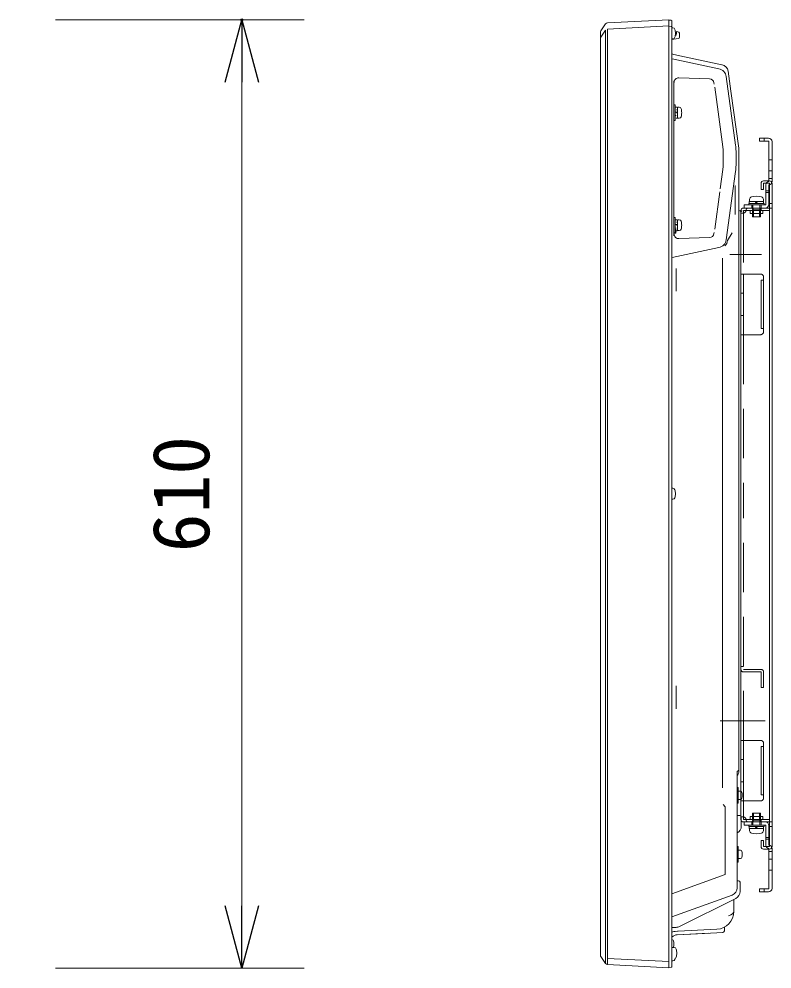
# Model space of a CAD drawing. Units: millimetres, scale not verified. Extents: x -62 to 63, y -57 to 57.
# Drawn here: x 17.87 to 42.09, y -0.85 to 29.72 of the extents above; entities that cross this region are included whole.
import ezdxf
from ezdxf.enums import TextEntityAlignment as Align

# ---------------------------------------------------------------- set-up
doc = ezdxf.new("R2010")
doc.units = ezdxf.units.MM
doc.header["$LTSCALE"] = 0.125
doc.header["$PDMODE"] = 32
doc.header["$PDSIZE"] = 0.0625
for name, pattern in [('USER1', [50.8, 31.75, -6.35, 6.35, -6.35]), ('USER2', [19.05, 12.7, -6.35]), ('USER3', [63.5, 31.75, -6.35, 6.35, -6.35, 6.35, -6.35]), ('USER4', [1.4, 0.7, -0.7])]:
    doc.linetypes.add(name, pattern=pattern)
doc.layers.add('0-0_0', color=7, linetype='Continuous')
doc.layers.add('0-4_DEFPOINTS', color=7, linetype='Continuous')
for name, color, linetype, lineweight in [('0-5_GAIKEI', 1, 'Continuous', 18), ('0-6_SUNPO', 7, 'Continuous', 18), ('0-7_S1', 3, 'USER4', 18)]:
    doc.layers.add(name, color=color, linetype=linetype, lineweight=lineweight)
doc.styles.add('ＭＳ ゴシック', font='')
doc.styles.get('ＭＳ ゴシック').set_extended_font_data('MS Gothic')

# ---------------------------------------------------------------- blocks, each defined once
blk = doc.blocks.new('_OPEN30')
at = {"layer": '0-0_0'}
blk.add_line((0, 0), (-1, 0), dxfattribs=at)
blk.add_lwpolyline([(-1, 0.26795), (0, 0), (-1, -0.26795)], dxfattribs=at)
blk = doc.blocks.new('D7')
at = {"layer": '0-4_DEFPOINTS'}
for p in [(17.0241, 34.6391), (25.0241, 34.6391), (17.0241, 4.1391)]:
    blk.add_point(p, dxfattribs=at)
at = {"layer": '0-6_SUNPO'}
for p, q in [((19.0241, 34.6391), (27.0241, 34.6391)), ((25.0241, 6.1391), (25.0241, 32.6391)), ((19.0241, 4.1391), (27.0241, 4.1391))]:
    blk.add_line(p, q, dxfattribs=at)
at = {"layer": '0-6_SUNPO', "xscale": 2, "yscale": 2}
for p, rotation in [((25.0241, 34.6391), 90), ((25.0241, 4.1391), 270)]:
    blk.add_blockref('_OPEN30', p, dxfattribs=dict(at, rotation=rotation))
at = {"layer": '0-6_SUNPO', "style": 'ＭＳ ゴシック'}
blk.add_text('610', height=1.833, rotation=90, dxfattribs=at).set_placement((24.5241, 17.5141), align=Align.BOTTOM_LEFT)

msp = doc.modelspace()

# ---------------------------------------------------------------- linework, layer by layer
at = {"layer": '0-5_GAIKEI', "color": 7}
for p, q in [((36.798, 29.5905), (38.7735, 29.6934)), ((38.7735, 29.6834), (38.8506, 29.6767)), ((38.8735, 29.6518), (38.8735, 29.4774)), ((36.5847, 29.3312), (36.7401, 29.558)), ((38.8735, 29.4774), (38.8735, -0.7649)), ((36.576, -0.4161), (36.576, 29.1335)), ((39.0874, 28.5437), (38.934, 28.5763)), ((39.1307, 28.5345), (39.087, 28.5438)), ((40.4822, 28.2472), (39.1307, 28.5345)), ((40.4822, 28.2472), (40.486, 28.2462)), ((40.4866, 28.2463), (40.4859, 28.2462)), ((41.026, 5.5541), (40.9735, 5.51)), ((40.9735, 5.51), (40.9735, 4.6528)), ((40.976, 1.7685), (40.976, 4.6528)), ((38.8735, 0.8282), (40.8115, 1.5336)), ((36.7401, -0.6712), (36.5847, -0.4443)), ((38.7735, -0.8066), (36.798, -0.7037)), ((38.8506, -0.7898), (38.7735, -0.7966))]:
    msp.add_line(p, q, dxfattribs=at)
at = {"layer": '0-5_GAIKEI'}
for p, q in [((38.7735, 29.6934), (38.7735, 29.4937)), ((36.7401, 29.3603), (36.5847, 29.1335)), ((36.7401, -0.6712), (36.7401, 29.3603)), ((38.7735, 29.4937), (36.798, 29.3908)), ((36.798, 29.3908), (36.798, -0.7037)), ((38.7735, 29.4937), (38.7735, -0.6069)), ((38.8506, 29.4774), (38.7735, 29.4842)), ((38.8735, 29.4774), (38.8506, 29.4774)), ((38.9049, 29.4309), (38.8735, 29.4309)), ((39.0704, 29.0874), (38.8735, 29.0597)), ((38.8735, 29.0809), (38.9049, 29.0809)), ((39.0135, 29.1934), (38.9816, 29.1934)), ((38.9859, 29.2577), (39.0192, 29.2594)), ((39.0193, 29.2601), (39.0135, 29.1934)), ((39.1135, 29.2593), (39.1135, 29.1369)), ((40.384, 28.1145), (38.8805, 28.4367)), ((40.0824, 27.7921), (39.0952, 27.8266)), ((40.9207, 25.6632), (40.6182, 27.8622)), ((38.9368, 27.7321), (38.9368, 22.7448)), ((40.231, 27.6238), (40.2256, 27.6628)), ((40.3564, 26.733), (40.2476, 27.5244)), ((38.976, 26.9534), (38.9426, 26.9534)), ((38.976, 26.7034), (38.976, 26.9534)), ((38.9785, 26.7984), (38.976, 26.7984)), ((38.976, 26.7221), (39.016, 26.7221)), ((38.976, 26.4534), (38.976, 26.7034)), ((38.976, 26.6084), (39.0088, 26.6084)), ((39.0251, 26.8809), (38.9851, 26.8809)), ((39.016, 26.7342), (39.016, 26.7221)), ((39.016, 26.7034), (39.056, 26.7034)), ((39.056, 26.7984), (39.0219, 26.7984)), ((39.1049, 26.8784), (39.056, 26.8784)), ((39.056, 26.7034), (39.056, 26.8784)), ((39.056, 26.5284), (39.056, 26.7034)), ((40.5088, 25.6037), (40.3564, 26.733)), ((38.9426, 26.4534), (38.976, 26.4534)), ((39.0457, 26.5259), (39.0057, 26.5259)), ((39.056, 26.5284), (39.1049, 26.5284)), ((40.518, 25.0084), (40.518, 25.4686)), ((40.9342, 25.0112), (40.9342, 25.4658)), ((41.0285, 25.5426), (41.026, 25.5603)), ((41.0285, 25.5396), (41.0285, 25.5426)), ((40.424, 24.2564), (40.5088, 24.8733)), ((40.6182, 22.6148), (40.9207, 24.8138)), ((40.2476, 22.9526), (40.4131, 24.156)), ((40.9093, 24.364), (40.9093, 23.4273)), ((41.0285, 23.5106), (41.0285, 23.9796)), ((38.976, 23.3334), (38.9368, 23.3334)), ((38.976, 23.0834), (38.976, 23.3334)), ((39.0251, 23.2609), (38.9851, 23.2609)), ((39.1049, 23.2584), (39.056, 23.2584)), ((39.056, 23.0834), (39.056, 23.2584)), ((38.976, 23.1021), (39.016, 23.1021)), ((38.976, 22.8334), (38.976, 23.0834)), ((38.976, 22.9884), (39.0088, 22.9884)), ((39.016, 23.1142), (39.016, 23.1021)), ((39.016, 23.0834), (39.056, 23.0834)), ((39.056, 23.1784), (39.0219, 23.1784)), ((39.056, 22.9084), (39.056, 23.0834)), ((38.9368, 22.8334), (38.976, 22.8334)), ((38.9507, 22.824), (38.9507, 22.8334)), ((39.0457, 22.9059), (39.0057, 22.9059)), ((39.056, 22.9084), (39.1049, 22.9084)), ((39.0952, 22.6504), (40.0824, 22.6848)), ((40.0824, 22.6848), (40.0811, 22.6863)), ((40.2256, 22.8141), (40.231, 22.8532)), ((40.8084, 22.8398), (40.6651, 22.5922)), ((38.8805, 22.0403), (40.384, 22.3625)), ((40.4997, 22.0197), (40.4997, 4.9843)), ((39.009, 20.9618), (39.009, 21.6951)), ((38.9049, 14.6184), (38.8735, 14.6184)), ((38.8735, 14.2684), (38.9049, 14.2684)), ((39.009, 7.5268), (39.009, 8.2601)), ((41.0285, 5.6776), (41.0285, 6.7744)), ((41.0285, 5.6776), (41.0285, 6.7744)), ((41.0285, 5.5157), (41.0285, 5.673)), ((41.001, 4.9934), (40.976, 4.9934)), ((40.9735, 4.6528), (40.976, 4.6528)), ((41.036, 4.8784), (41.001, 4.8784)), ((41.001, 4.6084), (41.036, 4.6084)), ((41.0783, 4.8772), (41.036, 4.8809)), ((41.036, 4.6059), (41.0783, 4.6096)), ((40.517, 4.449), (40.5799, 4.374)), ((40.5799, 4.374), (40.5799, 2.1907)), ((40.976, 4.4645), (40.976, 4.465)), ((41.1035, 3.7479), (41.1035, 4.0434)), ((41.001, 3.0934), (40.976, 3.0934)), ((41.036, 2.9784), (41.001, 2.9784)), ((41.0783, 2.9772), (41.036, 2.9809)), ((41.001, 2.7084), (41.036, 2.7084)), ((41.036, 2.7059), (41.0783, 2.7096)), ((40.5799, 2.1907), (38.8735, 1.5696)), ((40.976, 2.0434), (40.976, 2.1934)), ((40.976, 2.0434), (40.976, 1.9934)), ((41.0635, 1.6479), (41.0635, 1.9434)), ((39.1162, 0.5198), (40.9253, 1.4243)), ((40.8635, 1.0081), (40.8635, 1.3934)), ((38.8735, 0.4934), (39.0044, 0.4934)), ((38.9729, 0.3633), (39.0482, 0.3673)), ((39.0438, 0.2558), (40.0478, 0.3084)), ((39.0482, 0.3673), (39.0779, 0.3688)), ((39.0779, 0.3688), (40.3185, 0.4339)), ((39.9212, 0.3018), (40.5113, 0.3327)), ((40.5587, 0.3817), (40.5608, 0.5017)), ((39.0438, 0.2558), (39.9212, 0.3018)), ((38.9049, -0.1566), (38.8735, -0.1566)), ((38.9449, -0.1566), (38.9132, -0.1566)), ((36.798, -0.504), (38.7735, -0.6069)), ((38.7735, -0.6069), (38.7735, -0.8066)), ((38.8735, -0.5816), (38.9049, -0.5816))]:
    msp.add_line(p, q, dxfattribs=at)
at = {"layer": '0-5_GAIKEI', "color": 7}
for points in [[(36.576, 29.3029), (36.576, 29.1335), (36.5847, 29.1335)], [(41.026, 25.5603), (40.7682, 27.3942), (40.6778, 28.0375)], [(41.0285, 5.5074), (41.0285, 5.5417), (41.0285, 25.5396)]]:
    msp.add_lwpolyline(points, dxfattribs=at)
at = {"layer": '0-5_GAIKEI'}
for points in [[(39.0193, 29.2601), (39.0236, 29.31), (39.0643, 29.3093)], [(41.0285, 23.9796), (41.0285, 25.5426), (41.0285, 25.5426)], [(41.0285, 23.9796), (41.0285, 25.5426), (41.0285, 25.5426)], [(41.0285, 23.0461), (41.0285, 23.0892), (41.0285, 23.5485)], [(39.0007, 22.9546), (39.0007, 22.824), (38.9507, 22.824)], [(41.0285, 5.5157), (41.0285, 5.673), (41.0285, 5.6776)], [(40.976, 4.4934), (41.001, 4.4934), (41.001, 4.9934)], [(41.0534, 4.0934), (41.0521, 4.0934), (40.976, 4.0934)], [(40.976, 2.5934), (41.001, 2.5934), (41.001, 3.0934)], [(41.0134, 1.9934), (41.0121, 1.9934), (40.976, 1.9934)]]:
    msp.add_lwpolyline(points, dxfattribs=at)
at = {"layer": '0-5_GAIKEI', "color": 7}
for centre, radius, start, end in [((38.8485, 29.6518), 0.025, 0, 85), ((36.8019, 29.5157), 0.075, 93, 145.59988), ((36.626, 29.3029), 0.05, 145.59988, 180), ((38.986, 28.8209), 0.25, 243.25632, 258), ((40.4302, 28.0027), 0.25, 8, 76.97099), ((40.726, 1.7685), 0.25, 290, 0), ((36.626, -0.4161), 0.05, 180, 214.40012), ((36.8019, -0.6288), 0.075, 214.40012, 267), ((38.8485, -0.7649), 0.025, 275, 0)]:
    msp.add_arc(centre, radius, start, end, dxfattribs=at)
at = {"layer": '0-5_GAIKEI'}
for centre, radius, start, end in [((38.9049, 29.3659), 0.065, 16.60155, 90), ((38.536, 29.2559), 0.45, 0, 16.60155), ((38.9049, 29.1459), 0.065, 270, 343.39845), ((38.536, 29.2559), 0.45, 343.39845, 0), ((39.0635, 29.2593), 0.05, 0, 89), ((39.0635, 29.1369), 0.05, 278, 0), ((40.4302, 28.0027), 0.25, 8, 9.61823), ((39.1049, 26.8134), 0.065, 16.60155, 90), ((38.736, 26.7034), 0.45, 0, 16.60155), ((38.736, 26.7034), 0.45, 343.39845, 0), ((39.1049, 26.5934), 0.065, 270, 343.39845), ((39.1049, 23.1934), 0.065, 16.60155, 90), ((39.1049, 22.9734), 0.065, 270, 343.39845), ((38.736, 23.0834), 0.45, 0, 16.60155), ((38.736, 23.0834), 0.45, 343.39845, 0), ((40.3213, 22.6556), 0.3498, 317.3057, 349.60911), ((38.9049, 14.5534), 0.065, 16.60155, 90), ((38.536, 14.4434), 0.45, 0, 16.60155), ((38.536, 14.4434), 0.45, 343.39845, 0), ((38.9049, 14.3334), 0.065, 270, 343.39845), ((40.8785, 5.5074), 0.15, 317.51889, 0), ((40.8785, 5.5074), 0.15, 317.51896, 0), ((41.026, 5.3724), 0.05, 137.51896, 180), ((41.026, 5.3723), 0.05, 137.51889, 180), ((41.074, 4.8274), 0.05, 16.25703, 85), ((41.074, 4.6594), 0.05, 275, 343.74297), ((40.786, 4.7434), 0.35, 0, 16.25703), ((40.786, 4.7434), 0.35, 343.74297, 0), ((40.8535, 3.7479), 0.25, 299.34058, 0), ((41.074, 2.9274), 0.05, 16.25703, 85), ((40.786, 2.8434), 0.35, 0, 16.25703), ((40.786, 2.8434), 0.35, 343.74297, 0), ((41.074, 2.7594), 0.05, 275, 343.74297), ((40.8135, 1.6479), 0.25, 296.56505, 0), ((40.2885, 1.0081), 0.575, 273, 0), ((38.986, 0.1137), 0.25, 101.63208, 116.74368), ((38.986, 0.1137), 0.25, 93, 101.63208), ((39.0044, 0.7434), 0.25, 270, 296.56505), ((40.5087, 0.3826), 0.05, 273, 359), ((39.0568, 0.0061), 0.25, 93, 137.18678), ((38.834, 0.0774), 0.05, 16.25703, 37.82319), ((38.874, 0.0424), 0.05, 16.25703, 80.92143), ((38.586, -0.0416), 0.35, 0, 16.25703), ((38.874, -0.1256), 0.05, 320.95555, 343.74297), ((38.586, -0.0416), 0.35, 343.74297, 0), ((38.9449, -0.2216), 0.065, 16.60155, 90), ((38.576, -0.3316), 0.45, 0, 16.60155), ((38.9049, -0.5166), 0.065, 270, 343.39845), ((38.536, -0.4066), 0.45, 343.39845, 348.2276), ((38.9449, -0.4416), 0.065, 299.07135, 343.39845), ((38.576, -0.3316), 0.45, 343.39845, 0)]:
    msp.add_arc(centre, radius, start, end, dxfattribs=at)
for centre, major_axis, ratio, start_param, end_param in [((39.09, 27.6769), (0.1425, 0.0469), 0.998444, 1.2185172, 2.823253), ((40.3209, 27.8211), (0.2201, 0.2043), 0.999092, 5.6720945, 6.8942761), ((40.0772, 27.6424), (-0.1113, 0.1005), 0.997662, 4.0139306, 5.4108474), ((39.5269, 25.4686), (-0.0678, 0.9902), 0.998623, 4.6441491, 4.7806288), ((39.4833, 25.4657), (1.4475, 0.0991), 0.999388, 6.2148934, 6.3514772), ((39.5269, 25.0084), (0.0678, 0.9902), 0.998623, 4.6441491, 4.7806288), ((39.4833, 25.0113), (-1.4475, 0.0991), 0.999388, 3.0733007, 3.2098846), ((39.09, 22.8001), (-0.1425, 0.0469), 0.998444, 0.3183396, 1.9230754), ((40.0772, 22.8345), (0.1113, 0.1005), 0.997662, 4.0139306, 5.4108474), ((40.3209, 22.6559), (-0.2201, 0.2043), 0.999092, 2.5305019, 3.7526834), ((41.0534, 4.0434), (0.0501, 0), 0.99863, 6.2831853, 7.8539816), ((41.0134, 1.9434), (0.0501, 0), 0.99863, 6.2831853, 7.8539816), ((40.2885, 1.0081), (0.575, 0), 0.358352, 5.4867536, 6.2831853)]:
    msp.add_ellipse(centre, major_axis=major_axis, ratio=ratio, start_param=start_param, end_param=end_param, dxfattribs=at)
at = {"layer": '0-7_S1', "linetype": 'Continuous'}
for p, q in [((41.9769, 25.8857), (41.6919, 25.8857)), ((41.6919, 25.8857), (41.6919, 25.7857)), ((41.9919, 25.7857), (41.6919, 25.7857)), ((41.9919, 25.7857), (41.9919, 24.4857)), ((42.0919, 25.7707), (42.0919, 24.4857)), ((42.0119, 24.5107), (41.8219, 24.5107)), ((41.7419, 24.2307), (41.7419, 24.4307)), ((41.8219, 24.2307), (41.7419, 24.2307)), ((41.8219, 24.2307), (41.8219, 24.4307)), ((42.0119, 24.4307), (41.8219, 24.4307)), ((41.9919, 24.3857), (41.9919, 23.7507)), ((42.0119, 24.4307), (42.0119, 23.6357)), ((42.0919, 24.4307), (42.0919, 3.0907)), ((41.8219, 23.8507), (41.3619, 23.8507)), ((41.3669, 23.8507), (41.3706, 23.9203)), ((41.3669, 23.8507), (41.8169, 23.8507)), ((41.5544, 23.8507), (41.5919, 23.7857)), ((41.5919, 23.8507), (41.6294, 23.7857)), ((41.8169, 23.8507), (41.8133, 23.9203)), ((41.0919, 23.5557), (41.0919, 3.9657)), ((41.1719, 23.6357), (42.0119, 23.6357)), ((41.1719, 23.5557), (41.2519, 23.5557)), ((41.1719, 23.5557), (41.1719, 23.4757)), ((41.1919, 23.7357), (41.1919, 23.6357)), ((41.8769, 23.6357), (41.1919, 23.6357)), ((41.4669, 23.5807), (41.7169, 23.5807)), ((41.4919, 23.5807), (41.4919, 23.3507)), ((41.6919, 23.5807), (41.7044, 23.6057)), ((41.6919, 23.5807), (41.6919, 23.3507)), ((41.7044, 23.6057), (41.7044, 23.7357)), ((42.0119, 23.6357), (42.0119, 3.8857)), ((41.1719, 23.4757), (41.0919, 23.4757)), ((41.4669, 23.3507), (41.7169, 23.3507)), ((41.0919, 7.1357), (41.0919, 7.6357)), ((41.1719, 4.0457), (41.0919, 4.0457)), ((41.1719, 3.9657), (41.1719, 4.0457)), ((41.7169, 4.1707), (41.4669, 4.1707)), ((41.4919, 3.9407), (41.4919, 4.1707)), ((41.6919, 3.9407), (41.6919, 4.1707)), ((41.1719, 3.9657), (41.2519, 3.9657)), ((41.1719, 3.8857), (42.0119, 3.8857)), ((41.1919, 3.7857), (41.1919, 3.8857)), ((41.8769, 3.8857), (41.1919, 3.8857)), ((41.3619, 3.6707), (41.8219, 3.6707)), ((41.3669, 3.6707), (41.3706, 3.6012)), ((41.8169, 3.6707), (41.3669, 3.6707)), ((41.7169, 3.9407), (41.4669, 3.9407)), ((41.4919, 3.9407), (41.4794, 3.9157)), ((41.4794, 3.9157), (41.4794, 3.7857)), ((41.5919, 3.6707), (41.5544, 3.7357)), ((41.6294, 3.6707), (41.5919, 3.7357)), ((41.8169, 3.6707), (41.8133, 3.6012)), ((41.9919, 3.1357), (41.9919, 3.7707)), ((42.0119, 3.0907), (42.0119, 3.8857)), ((41.8219, 3.2907), (41.7419, 3.2907)), ((41.7419, 3.2907), (41.7419, 3.0907)), ((41.8219, 3.2907), (41.8219, 3.0907)), ((42.0119, 3.0907), (41.8219, 3.0907)), ((42.0119, 3.0107), (41.8219, 3.0107)), ((41.9919, 1.7357), (41.9919, 3.0357)), ((42.0919, 1.7507), (42.0919, 3.0357)), ((41.9919, 1.7357), (41.6919, 1.7357)), ((41.6919, 1.6357), (41.6919, 1.7357)), ((41.9769, 1.6357), (41.6919, 1.6357))]:
    msp.add_line(p, q, dxfattribs=at)
at = {"layer": '0-7_S1', "linetype": 'USER2'}
for p, q in [((41.8419, 25.7857), (41.8419, 25.8857)), ((41.9919, 25.1857), (42.0919, 25.1857)), ((41.9919, 24.8357), (42.0919, 24.8357)), ((41.9919, 24.5857), (42.0919, 24.5857)), ((41.8919, 24.1857), (41.9919, 24.1857)), ((41.8919, 24.1357), (41.9919, 24.1357)), ((41.2519, 23.5557), (42.0119, 23.5557)), ((41.3919, 23.5557), (41.3919, 23.4557)), ((41.4419, 23.7357), (41.4419, 23.6357)), ((41.4919, 23.5557), (41.4919, 23.4557)), ((41.6919, 23.5557), (41.6919, 23.4557)), ((41.7419, 23.7357), (41.7419, 23.6357)), ((41.7419, 23.6357), (41.7419, 23.5557)), ((41.7919, 23.5557), (41.7919, 23.4557)), ((42.0119, 23.7857), (42.0919, 23.7857)), ((42.0119, 23.6357), (42.0919, 23.6357)), ((41.1719, 23.4757), (41.1719, 21.5107)), ((41.7919, 23.4557), (41.3919, 23.4557)), ((41.1719, 19.5607), (41.1719, 14.0107)), ((41.1719, 6.5107), (41.1719, 14.0107)), ((41.1719, 8.8907), (41.0919, 8.8907)), ((41.1719, 8.7907), (41.7419, 8.7907)), ((41.8219, 8.7107), (41.8219, 8.2107)), ((41.7419, 8.2107), (41.8219, 8.2107)), ((41.1719, 4.0457), (41.1719, 4.5607)), ((41.7919, 4.0657), (41.3919, 4.0657)), ((41.3919, 3.9657), (41.3919, 4.0657)), ((41.4919, 3.9657), (41.4919, 4.0657)), ((41.6919, 3.9657), (41.6919, 4.0657)), ((41.7919, 3.9657), (41.7919, 4.0657)), ((41.2519, 3.9657), (42.0119, 3.9657)), ((41.4419, 3.7857), (41.4419, 3.8857)), ((41.7419, 3.8857), (41.7419, 3.9657)), ((41.7419, 3.7857), (41.7419, 3.8857)), ((42.0119, 3.8857), (42.0919, 3.8857)), ((42.0119, 3.7357), (42.0919, 3.7357)), ((41.8919, 3.3857), (41.9919, 3.3857)), ((41.8919, 3.3357), (41.9919, 3.3357)), ((41.9919, 2.9357), (42.0919, 2.9357)), ((41.9919, 2.6857), (42.0919, 2.6857)), ((41.9919, 2.3357), (42.0919, 2.3357)), ((41.8419, 1.7357), (41.8419, 1.6357))]:
    msp.add_line(p, q, dxfattribs=at)
at = {"layer": '0-7_S1', "linetype": 'USER1'}
for p, q in [((41.7563, 22.1357), (40.7316, 22.1357)), ((41.8723, 7.1357), (40.4289, 7.1357))]:
    msp.add_line(p, q, dxfattribs=at)
at = {"layer": '0-7_S1', "linetype": 'USER3'}
for p, q in [((41.7219, 21.5107), (41.0919, 21.5107)), ((41.1719, 19.5607), (41.1719, 21.5107)), ((41.8219, 21.4107), (41.8219, 21.3107)), ((41.7419, 21.3107), (41.7419, 19.7607)), ((41.7419, 21.3107), (41.8219, 21.3107)), ((41.8219, 21.3107), (41.8219, 19.7607)), ((41.0919, 20.8982), (41.1719, 20.8982)), ((41.0919, 20.1732), (41.1719, 20.1732)), ((41.7219, 19.5607), (41.0919, 19.5607)), ((41.7219, 6.5107), (41.0919, 6.5107)), ((41.1719, 4.5607), (41.1719, 6.5107)), ((41.7419, 6.3107), (41.7419, 4.7607)), ((41.7419, 6.3107), (41.8219, 6.3107)), ((41.8219, 6.4107), (41.8219, 6.3107)), ((41.8219, 6.3107), (41.8219, 4.7607)), ((41.0919, 5.8982), (41.1719, 5.8982)), ((41.0919, 5.1732), (41.1719, 5.1732)), ((41.7419, 4.7607), (41.8219, 4.7607)), ((41.8219, 4.7607), (41.8219, 4.6607)), ((41.7219, 4.5607), (41.0919, 4.5607))]:
    msp.add_line(p, q, dxfattribs=at)
at = {"layer": '0-7_S1', "linetype": 'Continuous'}
for points in [[(41.8919, 24.3857), (41.8919, 23.7357), (41.1919, 23.7357)], [(41.3619, 23.8507), (41.3619, 23.7857), (41.8219, 23.7857), (41.8219, 23.8507)], [(41.4794, 23.6057), (41.4669, 23.5807), (41.4669, 23.3507)], [(41.4919, 23.5807), (41.4794, 23.6057), (41.4794, 23.7357)], [(41.7044, 23.6057), (41.7169, 23.5807), (41.7169, 23.3507)], [(41.4794, 3.9157), (41.4669, 3.9407), (41.4669, 4.1707)], [(41.7044, 3.9157), (41.7169, 3.9407), (41.7169, 4.1707)], [(41.8919, 3.1357), (41.8919, 3.7857), (41.1919, 3.7857)], [(41.8219, 3.6707), (41.8219, 3.7357), (41.3619, 3.7357), (41.3619, 3.6707)], [(41.6919, 3.9407), (41.7044, 3.9157), (41.7044, 3.7857)]]:
    msp.add_lwpolyline(points, dxfattribs=at)
for points in [[(41.3419, 23.7857), (41.3419, 23.7357), (41.8419, 23.7357), (41.8419, 23.7857)], [(41.8419, 3.7357), (41.8419, 3.7857), (41.3419, 3.7857), (41.3419, 3.7357)]]:
    msp.add_lwpolyline(points, close=True, dxfattribs=at)
at = {"layer": '0-7_S1', "linetype": 'USER3'}
msp.add_lwpolyline([(41.7419, 19.7607), (41.8219, 19.7607), (41.8219, 19.6607)], dxfattribs=at)
at = {"layer": '0-7_S1', "linetype": 'USER2'}
msp.add_lwpolyline([(41.1719, 8.7107), (41.7419, 8.7107), (41.7419, 8.2107)], dxfattribs=at)
at = {"layer": '0-7_S1', "linetype": 'Continuous'}
for centre, radius, start, end in [((41.9769, 25.7707), 0.115, 0, 90), ((41.8219, 24.4307), 0.08, 90, 180), ((41.9919, 24.3857), 0.1, 90, 180), ((41.9919, 24.4857), 0.1, 270, 0), ((42.0119, 24.4307), 0.08, 0, 90), ((41.4504, 23.9161), 0.08, 105.78599, 177), ((41.5919, 23.4157), 0.6, 74.21401, 105.78599), ((41.7334, 23.9161), 0.08, 3, 74.21401), ((41.1719, 23.5557), 0.08, 90, 180), ((41.1719, 23.5557), 0.08, 270, 0), ((41.3319, 23.5557), 0.08, 90, 180), ((41.8769, 23.7507), 0.115, 270, 0), ((41.1719, 3.9657), 0.08, 0, 90), ((41.1719, 3.9657), 0.08, 180, 270), ((41.3319, 3.9657), 0.08, 180, 270), ((41.8769, 3.7707), 0.115, 0, 90), ((41.4504, 3.6053), 0.08, 183, 254.21401), ((41.5919, 4.1057), 0.6, 254.21401, 285.78599), ((41.7334, 3.6053), 0.08, 285.78599, 357), ((41.8219, 3.0907), 0.08, 180, 270), ((41.9919, 3.1357), 0.1, 180, 270), ((41.9919, 3.0357), 0.1, 0, 90), ((42.0119, 3.0907), 0.08, 270, 0), ((41.9769, 1.7507), 0.115, 270, 0)]:
    msp.add_arc(centre, radius, start, end, dxfattribs=at)
at = {"layer": '0-7_S1', "linetype": 'USER2'}
for centre, start, end in [((41.4119, 23.5557), 0, 90), ((41.7719, 23.5557), 90, 180), ((41.1719, 8.7907), 180, 270), ((41.7419, 8.7107), 0, 90), ((41.4119, 3.9657), 270, 0), ((41.7719, 3.9657), 180, 270)]:
    msp.add_arc(centre, 0.08, start, end, dxfattribs=at)
at = {"layer": '0-7_S1', "linetype": 'USER3'}
for centre, start, end in [((41.7219, 21.4107), 0, 90), ((41.7219, 19.6607), 270, 0), ((41.7219, 6.4107), 0, 90), ((41.7219, 4.6607), 270, 0)]:
    msp.add_arc(centre, 0.1, start, end, dxfattribs=at)
at = {"layer": '0-7_S1'}
msp.add_point((41.0919, 23.5557), dxfattribs=at)

# ---------------------------------------------------------------- block references
at = {"layer": '0-6_SUNPO'}
msp.add_blockref('D7', (0.0128, -4.9533), dxfattribs=at)

doc.saveas('drawing.dxf')
